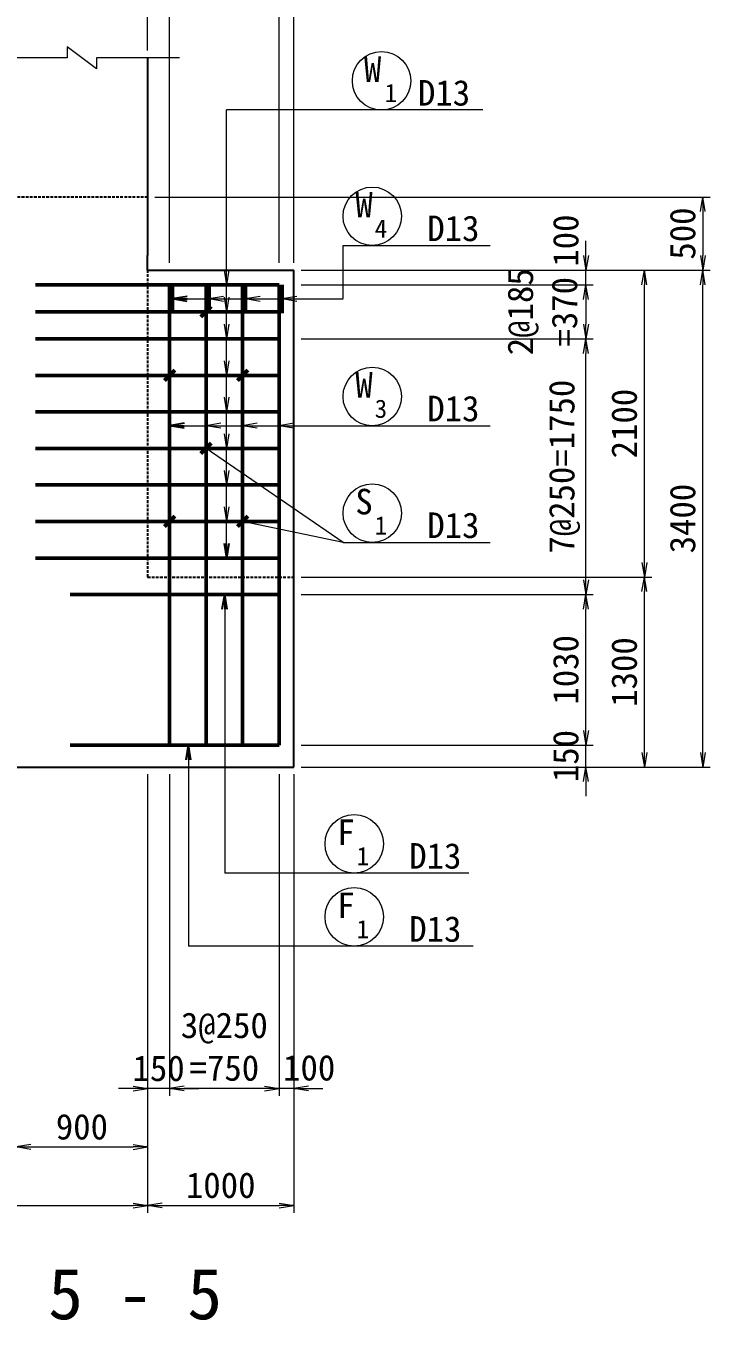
# Model space of a CAD drawing. Header units: millimetres. Extents: x 169470 to 758170, y -17820 to 11880.
# Drawn here: x 430369 to 435053, y -2371 to 6485 of the extents above; entities that cross this region are included whole.
import ezdxf
from ezdxf.enums import TextEntityAlignment as Align

# ---------------------------------------------------------------- set-up
doc = ezdxf.new("R2010")
doc.units = ezdxf.units.MM
doc.header["$LTSCALE"] = 50
doc.header["$PDSIZE"] = 300
doc.linetypes.add('DASHED2', pattern=[0.375, 0.25, -0.125])
doc.layers.get('Defpoints').update_dxf_attribs({"color": 151})
for name, color, linetype, lineweight in [('D-STR', 1, 'Continuous', 25), ('D-STR-DIM', 7, 'Continuous', 13), ('D-STR-HTXT', 7, 'Continuous', 13), ('D-STR-STR1', 2, 'Continuous', 50), ('D-STR-STR3', 4, 'Continuous', 50), ('D-STR-STR5', 6, 'Continuous', 50), ('D-STR-TXT', 7, 'Continuous', 13)]:
    doc.layers.add(name, color=color, linetype=linetype, lineweight=lineweight)
doc.styles.add('YOKO_GOTHIC', font='MS Gothic.ttf')
doc.dimstyles.new('S50', dxfattribs={"dimscale": 50, "dimtxt": 3.5, "dimasz": 2, "dimexe": 1, "dimexo": 1, "dimgap": 1, "dimtad": 1, "dimdec": 0, "dimzin": 1, "dimdsep": 46, "dimtxsty": 'YOKO_GOTHIC', "dimblk": 'OPEN', "dimcen": 0, "dimclrd": 256, "dimclre": 256, "dimclrt": 256, "dimaunit": 1, "dimadec": 3, "dimazin": 0, "dimtfac": 1, "dimtdec": 0, "dimtix": 1, "dimtmove": 2, "dimatfit": 3, "dimldrblk": 'OPEN', "dimfxl": 1, "dimlwd": -1, "dimlwe": -1, "dimarcsym": 2})

# ---------------------------------------------------------------- blocks, each defined once
blk = doc.blocks.new('_Open')
at = {"color": 0, "linetype": 'ByBlock', "lineweight": -2}
for p, q in [((-1, 0.167), (0, 0)), ((-1, -0.167), (0, 0)), ((0, 0), (-1, 0))]:
    blk.add_line(p, q, dxfattribs=at)
blk = doc.blocks.new('*D4331')
at = {"layer": 'D-STR-DIM', "transparency": 16777216}
for p, q in [((428402.9, 1363.5), (428402.9, -1636.5)), ((431202.9, 1363.5), (431202.9, -1636.5)), ((428502.9, -1586.5), (431102.9, -1586.5))]:
    blk.add_line(p, q, dxfattribs=at)
at = {"layer": 'Defpoints', "color": 0, "transparency": 16777216}
for p in [(428402.9, 1413.5), (431202.9, 1413.5), (431202.9, -1586.5)]:
    blk.add_point(p, dxfattribs=at)
at = {"layer": 'D-STR-DIM', "transparency": 16777216, "xscale": 100, "yscale": 100, "zscale": 100, "rotation": 180}
blk.add_blockref('_Open', (428402.9, -1586.5), dxfattribs=at)
at = {"layer": 'D-STR-DIM', "transparency": 16777216, "xscale": 100, "yscale": 100, "zscale": 100}
blk.add_blockref('_Open', (431202.9, -1586.5), dxfattribs=at)
at = {"layer": 'D-STR-DIM', "transparency": 16777216, "insert": (429802.9, -1449), "char_height": 175, "attachment_point": 5, "style": 'YOKO_GOTHIC'}
blk.add_mtext('2800', dxfattribs=at)
blk = doc.blocks.new('*D4332')
at = {"layer": 'D-STR-DIM', "transparency": 16777216}
for p, q in [((431202.9, 1363.5), (431202.9, -1636.5)), ((432202.9, 1363.5), (432202.9, -1636.5)), ((431302.9, -1586.5), (432102.9, -1586.5))]:
    blk.add_line(p, q, dxfattribs=at)
at = {"layer": 'Defpoints', "color": 0, "transparency": 16777216}
for p in [(431202.9, 1413.5), (432202.9, 1413.5), (432202.9, -1586.5)]:
    blk.add_point(p, dxfattribs=at)
at = {"layer": 'D-STR-DIM', "transparency": 16777216, "xscale": 100, "yscale": 100, "zscale": 100, "rotation": 180}
blk.add_blockref('_Open', (431202.9, -1586.5), dxfattribs=at)
at = {"layer": 'D-STR-DIM', "transparency": 16777216, "xscale": 100, "yscale": 100, "zscale": 100}
blk.add_blockref('_Open', (432202.9, -1586.5), dxfattribs=at)
at = {"layer": 'D-STR-DIM', "transparency": 16777216, "insert": (431702.9, -1449), "char_height": 175, "attachment_point": 5, "style": 'YOKO_GOTHIC'}
blk.add_mtext('1000', dxfattribs=at)
blk = doc.blocks.new('*D4335')
at = {"layer": 'D-STR-DIM', "transparency": 16777216}
for p, q in [((430302.9, 1363.5), (430302.9, -1236.5)), ((431202.9, 1363.5), (431202.9, -1236.5)), ((430402.9, -1186.5), (431102.9, -1186.5))]:
    blk.add_line(p, q, dxfattribs=at)
at = {"layer": 'Defpoints', "color": 0, "transparency": 16777216}
for p in [(430302.9, 1413.5), (431202.9, 1413.5), (431202.9, -1186.5)]:
    blk.add_point(p, dxfattribs=at)
at = {"layer": 'D-STR-DIM', "transparency": 16777216, "xscale": 100, "yscale": 100, "zscale": 100, "rotation": 180}
blk.add_blockref('_Open', (430302.9, -1186.5), dxfattribs=at)
at = {"layer": 'D-STR-DIM', "transparency": 16777216, "xscale": 100, "yscale": 100, "zscale": 100}
blk.add_blockref('_Open', (431202.9, -1186.5), dxfattribs=at)
at = {"layer": 'D-STR-DIM', "transparency": 16777216, "insert": (430752.9, -1049), "char_height": 175, "attachment_point": 5, "style": 'YOKO_GOTHIC'}
blk.add_mtext('900', dxfattribs=at)
blk = doc.blocks.new('*D4339')
at = {"layer": 'D-STR-DIM', "transparency": 16777216}
for p, q in [((432102.9, 1363.5), (432102.9, -836.5)), ((432202.9, 1363.5), (432202.9, -836.5)), ((432002.9, -786.5), (431902.9, -786.5)), ((432202.9, -786.5), (432102.9, -786.5)), ((432302.9, -786.5), (432402.9, -786.5))]:
    blk.add_line(p, q, dxfattribs=at)
at = {"layer": 'Defpoints', "color": 0, "transparency": 16777216}
for p in [(432102.9, 1413.5), (432202.9, 1413.5), (432102.9, -786.5)]:
    blk.add_point(p, dxfattribs=at)
at = {"layer": 'D-STR-DIM', "transparency": 16777216, "xscale": 100, "yscale": 100, "zscale": 100}
blk.add_blockref('_Open', (432102.9, -786.5), dxfattribs=at)
at = {"layer": 'D-STR-DIM', "transparency": 16777216, "xscale": 100, "yscale": 100, "zscale": 100, "rotation": 180}
blk.add_blockref('_Open', (432202.9, -786.5), dxfattribs=at)
at = {"layer": 'D-STR-DIM', "transparency": 16777216, "insert": (432308.6, -645.5), "char_height": 175, "attachment_point": 5, "style": 'YOKO_GOTHIC'}
blk.add_mtext('100', dxfattribs=at)
blk = doc.blocks.new('*D4340')
at = {"layer": 'D-STR-DIM', "transparency": 16777216}
for p, q in [((431202.9, 1363.5), (431202.9, -836.5)), ((431352.9, 1363.5), (431352.9, -836.5)), ((431102.9, -786.5), (431002.9, -786.5)), ((431352.9, -786.5), (431202.9, -786.5)), ((431452.9, -786.5), (431552.9, -786.5))]:
    blk.add_line(p, q, dxfattribs=at)
at = {"layer": 'Defpoints', "color": 0, "transparency": 16777216}
for p in [(431202.9, 1413.5), (431352.9, 1413.5), (431202.9, -786.5)]:
    blk.add_point(p, dxfattribs=at)
at = {"layer": 'D-STR-DIM', "transparency": 16777216, "xscale": 100, "yscale": 100, "zscale": 100}
blk.add_blockref('_Open', (431202.9, -786.5), dxfattribs=at)
at = {"layer": 'D-STR-DIM', "transparency": 16777216, "xscale": 100, "yscale": 100, "zscale": 100, "rotation": 180}
blk.add_blockref('_Open', (431352.9, -786.5), dxfattribs=at)
at = {"layer": 'D-STR-DIM', "transparency": 16777216, "insert": (431277.9, -649), "char_height": 175, "attachment_point": 5, "style": 'YOKO_GOTHIC'}
blk.add_mtext('150', dxfattribs=at)
blk = doc.blocks.new('*D4341')
at = {"layer": 'D-STR-DIM', "transparency": 16777216}
for p, q in [((431352.9, 1363.5), (431352.9, -836.5)), ((432102.9, 1363.5), (432102.9, -836.5)), ((432002.9, -786.5), (431452.9, -786.5))]:
    blk.add_line(p, q, dxfattribs=at)
at = {"layer": 'Defpoints', "color": 0, "transparency": 16777216}
for p in [(431352.9, 1413.5), (432102.9, 1413.5), (431352.9, -786.5)]:
    blk.add_point(p, dxfattribs=at)
at = {"layer": 'D-STR-DIM', "transparency": 16777216, "xscale": 100, "yscale": 100, "zscale": 100, "rotation": 180}
blk.add_blockref('_Open', (431352.9, -786.5), dxfattribs=at)
at = {"layer": 'D-STR-DIM', "transparency": 16777216, "xscale": 100, "yscale": 100, "zscale": 100}
blk.add_blockref('_Open', (432102.9, -786.5), dxfattribs=at)
at = {"layer": 'D-STR-DIM', "transparency": 16777216, "insert": (431727.9, -501), "char_height": 175, "attachment_point": 5, "style": 'YOKO_GOTHIC'}
blk.add_mtext('3@250\\P=750', dxfattribs=at)
blk = doc.blocks.new('*D4343')
at = {"layer": 'D-STR-DIM', "transparency": 16777216}
for p, q in [((432252.9, 4813.5), (435052.9, 4813.5)), ((435002.9, 1513.5), (435002.9, 4713.5)), ((432252.9, 1413.5), (435052.9, 1413.5))]:
    blk.add_line(p, q, dxfattribs=at)
at = {"layer": 'Defpoints', "color": 0, "transparency": 16777216}
for p in [(432202.9, 4813.5), (435002.9, 4813.5), (432202.9, 1413.5)]:
    blk.add_point(p, dxfattribs=at)
at = {"layer": 'D-STR-DIM', "transparency": 16777216, "xscale": 100, "yscale": 100, "zscale": 100}
for p, rotation in [((435002.9, 4813.5), 90), ((435002.9, 1413.5), 270)]:
    blk.add_blockref('_Open', p, dxfattribs=dict(at, rotation=rotation))
at = {"layer": 'D-STR-DIM', "transparency": 16777216, "insert": (434865.4, 3113.5), "char_height": 175, "attachment_point": 5, "rotation": 90, "style": 'YOKO_GOTHIC'}
blk.add_mtext('3400', dxfattribs=at)
blk = doc.blocks.new('*D4344')
at = {"layer": 'D-STR-DIM', "transparency": 16777216}
for p, q in [((432252.9, 2713.5), (434652.9, 2713.5)), ((434602.9, 1513.5), (434602.9, 2613.5)), ((432252.9, 1413.5), (434652.9, 1413.5))]:
    blk.add_line(p, q, dxfattribs=at)
at = {"layer": 'Defpoints', "color": 0, "transparency": 16777216}
for p in [(432202.9, 2713.5), (434602.9, 2713.5), (432202.9, 1413.5)]:
    blk.add_point(p, dxfattribs=at)
at = {"layer": 'D-STR-DIM', "transparency": 16777216, "xscale": 100, "yscale": 100, "zscale": 100}
for p, rotation in [((434602.9, 2713.5), 90), ((434602.9, 1413.5), 270)]:
    blk.add_blockref('_Open', p, dxfattribs=dict(at, rotation=rotation))
at = {"layer": 'D-STR-DIM', "transparency": 16777216, "insert": (434465.4, 2063.5), "char_height": 175, "attachment_point": 5, "rotation": 90, "style": 'YOKO_GOTHIC'}
blk.add_mtext('1300', dxfattribs=at)
blk = doc.blocks.new('*D4345')
at = {"layer": 'D-STR-DIM', "transparency": 16777216}
for p, q in [((432252.9, 4813.5), (434652.9, 4813.5)), ((434602.9, 2813.5), (434602.9, 4713.5)), ((432252.9, 2713.5), (434652.9, 2713.5))]:
    blk.add_line(p, q, dxfattribs=at)
at = {"layer": 'Defpoints', "color": 0, "transparency": 16777216}
for p in [(432202.9, 4813.5), (434602.9, 4813.5), (432202.9, 2713.5)]:
    blk.add_point(p, dxfattribs=at)
at = {"layer": 'D-STR-DIM', "transparency": 16777216, "xscale": 100, "yscale": 100, "zscale": 100}
for p, rotation in [((434602.9, 4813.5), 90), ((434602.9, 2713.5), 270)]:
    blk.add_blockref('_Open', p, dxfattribs=dict(at, rotation=rotation))
at = {"layer": 'D-STR-DIM', "transparency": 16777216, "insert": (434465.4, 3763.5), "char_height": 175, "attachment_point": 5, "rotation": 90, "style": 'YOKO_GOTHIC'}
blk.add_mtext('2100', dxfattribs=at)
blk = doc.blocks.new('*D4346')
at = {"layer": 'D-STR-DIM', "transparency": 16777216}
for p, q in [((434202.9, 1663.5), (434202.9, 1763.5)), ((432252.9, 1563.5), (434252.9, 1563.5)), ((434202.9, 1413.5), (434202.9, 1563.5)), ((432252.9, 1413.5), (434252.9, 1413.5)), ((434202.9, 1313.5), (434202.9, 1213.5))]:
    blk.add_line(p, q, dxfattribs=at)
at = {"layer": 'Defpoints', "color": 0, "transparency": 16777216}
for p in [(432202.9, 1563.5), (434202.9, 1563.5), (432202.9, 1413.5)]:
    blk.add_point(p, dxfattribs=at)
at = {"layer": 'D-STR-DIM', "transparency": 16777216, "xscale": 100, "yscale": 100, "zscale": 100}
for p, rotation in [((434202.9, 1563.5), 270), ((434202.9, 1413.5), 90)]:
    blk.add_blockref('_Open', p, dxfattribs=dict(at, rotation=rotation))
at = {"layer": 'D-STR-DIM', "transparency": 16777216, "insert": (434065.4, 1488.5), "char_height": 175, "attachment_point": 5, "rotation": 90, "style": 'YOKO_GOTHIC'}
blk.add_mtext('150', dxfattribs=at)
blk = doc.blocks.new('*D4347')
at = {"layer": 'D-STR-DIM', "transparency": 16777216}
for p, q in [((432252.9, 2593.5), (434252.9, 2593.5)), ((434202.9, 1663.5), (434202.9, 2493.5)), ((432252.9, 1563.5), (434252.9, 1563.5))]:
    blk.add_line(p, q, dxfattribs=at)
at = {"layer": 'Defpoints', "color": 0, "transparency": 16777216}
for p in [(432202.9, 2593.5), (434202.9, 2593.5), (432202.9, 1563.5)]:
    blk.add_point(p, dxfattribs=at)
at = {"layer": 'D-STR-DIM', "transparency": 16777216, "xscale": 100, "yscale": 100, "zscale": 100}
for p, rotation in [((434202.9, 2593.5), 90), ((434202.9, 1563.5), 270)]:
    blk.add_blockref('_Open', p, dxfattribs=dict(at, rotation=rotation))
at = {"layer": 'D-STR-DIM', "transparency": 16777216, "insert": (434065.4, 2078.5), "char_height": 175, "attachment_point": 5, "rotation": 90, "style": 'YOKO_GOTHIC'}
blk.add_mtext('1030', dxfattribs=at)
blk = doc.blocks.new('*D4348')
at = {"layer": 'D-STR-DIM', "transparency": 16777216}
for p, q in [((432252.9, 4343.5), (434252.9, 4343.5)), ((434202.9, 2693.5), (434202.9, 4243.5)), ((432252.9, 2593.5), (434252.9, 2593.5))]:
    blk.add_line(p, q, dxfattribs=at)
at = {"layer": 'Defpoints', "color": 0, "transparency": 16777216}
for p in [(432202.9, 4343.5), (434202.9, 4343.5), (432202.9, 2593.5)]:
    blk.add_point(p, dxfattribs=at)
at = {"layer": 'D-STR-DIM', "transparency": 16777216, "xscale": 100, "yscale": 100, "zscale": 100}
for p, rotation in [((434202.9, 4343.5), 90), ((434202.9, 2593.5), 270)]:
    blk.add_blockref('_Open', p, dxfattribs=dict(at, rotation=rotation))
at = {"layer": 'D-STR-DIM', "transparency": 16777216, "insert": (434056, 3468.5), "char_height": 175, "attachment_point": 5, "rotation": 90, "style": 'YOKO_GOTHIC'}
blk.add_mtext('7@250=1750', dxfattribs=at)
blk = doc.blocks.new('*D4349')
at = {"layer": 'D-STR-DIM', "transparency": 16777216}
for p, q in [((434202.9, 4913.5), (434202.9, 5013.5)), ((432252.9, 4813.5), (434252.9, 4813.5)), ((434202.9, 4713.5), (434202.9, 4813.5)), ((432252.9, 4713.5), (434252.9, 4713.5)), ((434202.9, 4613.5), (434202.9, 4513.5))]:
    blk.add_line(p, q, dxfattribs=at)
at = {"layer": 'Defpoints', "color": 0, "transparency": 16777216}
for p in [(432202.9, 4813.5), (434202.9, 4813.5), (432202.9, 4713.5)]:
    blk.add_point(p, dxfattribs=at)
at = {"layer": 'D-STR-DIM', "transparency": 16777216, "xscale": 100, "yscale": 100, "zscale": 100}
for p, rotation in [((434202.9, 4813.5), 270), ((434202.9, 4713.5), 90)]:
    blk.add_blockref('_Open', p, dxfattribs=dict(at, rotation=rotation))
at = {"layer": 'D-STR-DIM', "transparency": 16777216, "insert": (434065.4, 5015.3), "char_height": 175, "attachment_point": 5, "rotation": 90, "style": 'YOKO_GOTHIC'}
blk.add_mtext('100', dxfattribs=at)
blk = doc.blocks.new('*D4350')
at = {"layer": 'D-STR-DIM', "transparency": 16777216}
for p, q in [((432252.9, 4713.5), (434252.9, 4713.5)), ((434202.9, 4613.5), (434202.9, 4443.5)), ((432252.9, 4343.5), (434252.9, 4343.5))]:
    blk.add_line(p, q, dxfattribs=at)
at = {"layer": 'Defpoints', "color": 0, "transparency": 16777216}
for p in [(432202.9, 4713.5), (432202.9, 4343.5), (434202.9, 4343.5)]:
    blk.add_point(p, dxfattribs=at)
at = {"layer": 'D-STR-DIM', "transparency": 16777216, "xscale": 100, "yscale": 100, "zscale": 100}
for p, rotation in [((434202.9, 4713.5), 90), ((434202.9, 4343.5), 270)]:
    blk.add_blockref('_Open', p, dxfattribs=dict(at, rotation=rotation))
at = {"layer": 'D-STR-DIM', "transparency": 16777216, "char_height": 175, "attachment_point": 5, "rotation": 90, "style": 'YOKO_GOTHIC'}
for s, insert in [('2@185', (433772.6, 4528.5)), ('=370', (434056.9, 4528.5))]:
    blk.add_mtext(s, dxfattribs=dict(at, insert=insert))
blk = doc.blocks.new('*D4351')
at = {"layer": 'D-STR-DIM', "transparency": 16777216}
for p, q in [((431252.9, 5313.5), (435052.9, 5313.5)), ((435002.9, 5213.5), (435002.9, 4913.5)), ((432252.9, 4813.5), (435052.9, 4813.5))]:
    blk.add_line(p, q, dxfattribs=at)
at = {"layer": 'Defpoints', "color": 0, "transparency": 16777216}
for p in [(431202.9, 5313.5), (432202.9, 4813.5), (435002.9, 4813.5)]:
    blk.add_point(p, dxfattribs=at)
at = {"layer": 'D-STR-DIM', "transparency": 16777216, "xscale": 100, "yscale": 100, "zscale": 100}
for p, rotation in [((435002.9, 5313.5), 90), ((435002.9, 4813.5), 270)]:
    blk.add_blockref('_Open', p, dxfattribs=dict(at, rotation=rotation))
at = {"layer": 'D-STR-DIM', "transparency": 16777216, "insert": (434865.4, 5063.5), "char_height": 175, "attachment_point": 5, "rotation": 90, "style": 'YOKO_GOTHIC'}
blk.add_mtext('500', dxfattribs=at)
blk = doc.blocks.new('*D4353')
at = {"layer": 'D-STR-DIM', "transparency": 16777216}
for p, q in [((428402.9, 6315.1), (428402.9, 7872.2)), ((428502.9, 7822.2), (431102.9, 7822.2)), ((431202.9, 6315.1), (431202.9, 7872.2))]:
    blk.add_line(p, q, dxfattribs=at)
at = {"layer": 'Defpoints', "color": 0, "transparency": 16777216}
for p in [(431202.9, 7822.2), (428402.9, 6265.1), (431202.9, 6265.1)]:
    blk.add_point(p, dxfattribs=at)
at = {"layer": 'D-STR-DIM', "transparency": 16777216, "xscale": 100, "yscale": 100, "zscale": 100, "rotation": 180}
blk.add_blockref('_Open', (428402.9, 7822.2), dxfattribs=at)
at = {"layer": 'D-STR-DIM', "transparency": 16777216, "xscale": 100, "yscale": 100, "zscale": 100}
blk.add_blockref('_Open', (431202.9, 7822.2), dxfattribs=at)
at = {"layer": 'D-STR-DIM', "transparency": 16777216, "insert": (429802.9, 7959.7), "char_height": 175, "attachment_point": 5, "style": 'YOKO_GOTHIC'}
blk.add_mtext('2800', dxfattribs=at)
blk = doc.blocks.new('*D4354')
at = {"layer": 'D-STR-DIM', "transparency": 16777216}
for p, q in [((431202.9, 6315.1), (431202.9, 7872.2)), ((431302.9, 7822.2), (432102.9, 7822.2)), ((432202.9, 4863.5), (432202.9, 7872.2))]:
    blk.add_line(p, q, dxfattribs=at)
at = {"layer": 'Defpoints', "color": 0, "transparency": 16777216}
for p in [(432202.9, 7822.2), (431202.9, 6265.1), (432202.9, 4813.5)]:
    blk.add_point(p, dxfattribs=at)
at = {"layer": 'D-STR-DIM', "transparency": 16777216, "xscale": 100, "yscale": 100, "zscale": 100, "rotation": 180}
blk.add_blockref('_Open', (431202.9, 7822.2), dxfattribs=at)
at = {"layer": 'D-STR-DIM', "transparency": 16777216, "xscale": 100, "yscale": 100, "zscale": 100}
blk.add_blockref('_Open', (432202.9, 7822.2), dxfattribs=at)
at = {"layer": 'D-STR-DIM', "transparency": 16777216, "insert": (431702.9, 7959.7), "char_height": 175, "attachment_point": 5, "style": 'YOKO_GOTHIC'}
blk.add_mtext('1000', dxfattribs=at)
blk = doc.blocks.new('*D4358')
at = {"layer": 'D-STR-DIM', "transparency": 16777216}
for p, q in [((430302.9, 6315.1), (430302.9, 7472.2)), ((431202.9, 6315.1), (431202.9, 7472.2)), ((430402.9, 7422.2), (431102.9, 7422.2))]:
    blk.add_line(p, q, dxfattribs=at)
at = {"layer": 'Defpoints', "color": 0, "transparency": 16777216}
for p in [(431202.9, 7422.2), (430302.9, 6265.1), (431202.9, 6265.1)]:
    blk.add_point(p, dxfattribs=at)
at = {"layer": 'D-STR-DIM', "transparency": 16777216, "xscale": 100, "yscale": 100, "zscale": 100, "rotation": 180}
blk.add_blockref('_Open', (430302.9, 7422.2), dxfattribs=at)
at = {"layer": 'D-STR-DIM', "transparency": 16777216, "xscale": 100, "yscale": 100, "zscale": 100}
blk.add_blockref('_Open', (431202.9, 7422.2), dxfattribs=at)
at = {"layer": 'D-STR-DIM', "transparency": 16777216, "insert": (430752.9, 7559.7), "char_height": 175, "attachment_point": 5, "style": 'YOKO_GOTHIC'}
blk.add_mtext('900', dxfattribs=at)
blk = doc.blocks.new('*D4362')
at = {"layer": 'D-STR-DIM', "transparency": 16777216}
for p, q in [((432002.9, 7022.2), (431902.9, 7022.2)), ((432102.9, 4863.5), (432102.9, 7072.2)), ((432202.9, 7022.2), (432102.9, 7022.2)), ((432202.9, 4863.5), (432202.9, 7072.2)), ((432302.9, 7022.2), (432402.9, 7022.2))]:
    blk.add_line(p, q, dxfattribs=at)
at = {"layer": 'Defpoints', "color": 0, "transparency": 16777216}
for p in [(432102.9, 7022.2), (432102.9, 4813.5), (432202.9, 4813.5)]:
    blk.add_point(p, dxfattribs=at)
at = {"layer": 'D-STR-DIM', "transparency": 16777216, "xscale": 100, "yscale": 100, "zscale": 100}
blk.add_blockref('_Open', (432102.9, 7022.2), dxfattribs=at)
at = {"layer": 'D-STR-DIM', "transparency": 16777216, "xscale": 100, "yscale": 100, "zscale": 100, "rotation": 180}
blk.add_blockref('_Open', (432202.9, 7022.2), dxfattribs=at)
at = {"layer": 'D-STR-DIM', "transparency": 16777216, "insert": (432377.7, 7172.1), "char_height": 175, "attachment_point": 5, "style": 'YOKO_GOTHIC'}
blk.add_mtext('100', dxfattribs=at)
blk = doc.blocks.new('*D4363')
at = {"layer": 'D-STR-DIM', "transparency": 16777216}
for p, q in [((431352.9, 4863.5), (431352.9, 7072.2)), ((432002.9, 7022.2), (431452.9, 7022.2)), ((432102.9, 4863.5), (432102.9, 7072.2))]:
    blk.add_line(p, q, dxfattribs=at)
at = {"layer": 'Defpoints', "color": 0, "transparency": 16777216}
for p in [(431352.9, 7022.2), (431352.9, 4813.5), (432102.9, 4813.5)]:
    blk.add_point(p, dxfattribs=at)
at = {"layer": 'D-STR-DIM', "transparency": 16777216, "xscale": 100, "yscale": 100, "zscale": 100, "rotation": 180}
blk.add_blockref('_Open', (431352.9, 7022.2), dxfattribs=at)
at = {"layer": 'D-STR-DIM', "transparency": 16777216, "xscale": 100, "yscale": 100, "zscale": 100}
blk.add_blockref('_Open', (432102.9, 7022.2), dxfattribs=at)
at = {"layer": 'D-STR-DIM', "transparency": 16777216, "char_height": 175, "attachment_point": 5, "style": 'YOKO_GOTHIC'}
for s, insert in [('3@250', (431727.9, 7169)), ('=750', (431727.9, 6884.7))]:
    blk.add_mtext(s, dxfattribs=dict(at, insert=insert))
blk = doc.blocks.new('*D4364')
at = {"layer": 'D-STR-DIM', "transparency": 16777216}
for p, q in [((431102.9, 7022.2), (431002.9, 7022.2)), ((431202.9, 6315.1), (431202.9, 7072.2)), ((431352.9, 7022.2), (431202.9, 7022.2)), ((431352.9, 4863.5), (431352.9, 7072.2)), ((431452.9, 7022.2), (431552.9, 7022.2))]:
    blk.add_line(p, q, dxfattribs=at)
at = {"layer": 'Defpoints', "color": 0, "transparency": 16777216}
for p in [(431202.9, 7022.2), (431202.9, 6265.1), (431352.9, 4813.5)]:
    blk.add_point(p, dxfattribs=at)
at = {"layer": 'D-STR-DIM', "transparency": 16777216, "xscale": 100, "yscale": 100, "zscale": 100}
blk.add_blockref('_Open', (431202.9, 7022.2), dxfattribs=at)
at = {"layer": 'D-STR-DIM', "transparency": 16777216, "xscale": 100, "yscale": 100, "zscale": 100, "rotation": 180}
blk.add_blockref('_Open', (431352.9, 7022.2), dxfattribs=at)
at = {"layer": 'D-STR-DIM', "transparency": 16777216, "insert": (431161.6, 7166.1), "char_height": 175, "attachment_point": 5, "style": 'YOKO_GOTHIC'}
blk.add_mtext('150', dxfattribs=at)

msp = doc.modelspace()

# ---------------------------------------------------------------- linework, layer by layer
at = {"layer": 'D-STR', "ltscale": 1500}
for p, q in [((431202.86, 6265.13), (431202.86, 5813.46)), ((431202.86, 5813.46), (431202.86, 4913.46))]:
    msp.add_line(p, q, dxfattribs=at)
at = {"layer": 'D-STR', "linetype": 'DASHED2', "ltscale": 1.5}
for p, q in [((431202.86, 5313.46), (428402.86, 5313.46)), ((431202.86, 4813.46), (431202.86, 2713.46)), ((431202.86, 2713.46), (432202.86, 2713.46))]:
    msp.add_line(p, q, dxfattribs=at)
at = {"layer": 'D-STR'}
for p, q in [((431202.86, 4813.46), (431202.86, 4913.46)), ((431202.86, 4813.46), (432202.86, 4813.46)), ((432202.86, 1413.46), (432202.86, 4813.46)), ((427402.86, 1413.46), (432202.86, 1413.46))]:
    msp.add_line(p, q, dxfattribs=at)
at = {"layer": 'D-STR-HTXT'}
for p, q in [((433497.74, 5909.03), (431742.97, 5909.03)), ((432540.38, 4981.88), (433546.95, 4981.88)), ((432540.38, 4618.53), (432540.38, 4981.88)), ((432540.38, 3748.75), (433546.95, 3748.75)), ((432540.38, 2950.26), (431602.86, 3593.46)), ((432540.38, 2950.26), (431852.86, 3093.46)), ((432540.38, 2950.26), (433546.95, 2950.26)), ((433402.21, 687.91), (431730.04, 687.91)), ((433431.13, 187.91), (431482.61, 187.91))]:
    msp.add_line(p, q, dxfattribs=at)
msp.add_lwpolyline([(431420.61, 6265.13), (430852.86, 6265.13), (430852.86, 6190.13), (430652.86, 6340.13), (430652.86, 6265.13), (430022.65, 6265.13)], dxfattribs=at)
for centre in [(432803.93, 6109.03), (432740.38, 5181.88), (432740.38, 3948.75), (432740.38, 3150.26), (432616.79, 887.91), (432616.79, 387.91)]:
    msp.add_circle(centre, 200, dxfattribs=at)
at = {"layer": 'D-STR-STR1'}
for p, q in [((430435.86, 4713.46), (432102.86, 4713.46)), ((431352.86, 1563.46), (431352.86, 4713.46)), ((431602.86, 1563.46), (431602.86, 4713.46)), ((431852.86, 1563.46), (431852.86, 4713.46)), ((432102.86, 1563.46), (432102.86, 4713.46)), ((430435.86, 4528.46), (432102.86, 4528.46)), ((430435.86, 4343.46), (432102.86, 4343.46)), ((430435.86, 4093.46), (432102.86, 4093.46)), ((430435.86, 3843.46), (432102.86, 3843.46)), ((430435.86, 3593.46), (432102.86, 3593.46)), ((430435.86, 3343.46), (432102.86, 3343.46)), ((430435.86, 3093.46), (432102.86, 3093.46)), ((430435.86, 2843.46), (432102.86, 2843.46)), ((430672.86, 2593.46), (432102.86, 2593.46)), ((432102.86, 1563.46), (430672.86, 1563.46))]:
    msp.add_line(p, q, dxfattribs=at)
at = {"layer": 'D-STR-STR3'}
for p, q in [((431567.5, 4493.1), (431638.21, 4563.82)), ((431317.5, 4058.1), (431388.21, 4128.82)), ((431817.5, 4058.1), (431888.21, 4128.82)), ((431567.5, 3558.1), (431638.21, 3628.82)), ((431317.5, 3058.1), (431388.21, 3128.82)), ((431817.5, 3058.1), (431888.21, 3128.82))]:
    msp.add_line(p, q, dxfattribs=at)
at = {"layer": 'D-STR-STR5'}
for p, q in [((431372.86, 4713.46), (431372.86, 4518.46)), ((431622.86, 4713.46), (431622.86, 4518.46)), ((431872.86, 4713.46), (431872.86, 4518.46)), ((432122.86, 4713.46), (432122.86, 4518.46))]:
    msp.add_line(p, q, dxfattribs=at)

# ---------------------------------------------------------------- block references
at = {"layer": 'D-STR-HTXT', "xscale": -100, "yscale": 100, "zscale": 100, "rotation": 90}
for p in [(431742.97, 4713.46), (431742.97, 4528.46), (431742.97, 4343.46), (431742.97, 4093.46), (431742.97, 3843.46), (431742.97, 3593.46), (431742.97, 3343.46), (431742.97, 3093.46)]:
    msp.add_blockref('_Open', p, dxfattribs=at)
at = {"layer": 'D-STR-HTXT', "xscale": -100, "yscale": 100, "zscale": 100}
for p in [(431622.86, 4615.96), (431872.86, 4615.96), (432122.86, 4615.96), (431602.86, 3748.75), (431852.86, 3748.75), (432102.86, 3748.75)]:
    msp.add_blockref('_Open', p, dxfattribs=at)

# ---------------------------------------------------------------- texts
at = {"layer": 'D-STR-TXT', "style": 'YOKO_GOTHIC'}
for s, height, p in [('W', 175, (432742.89, 6100.72)), ('1', 125, (432867.33, 5962.91)), ('W', 175, (432684.11, 5173.56)), ('4', 125, (432799.77, 5035.76)), ('W', 175, (432684.11, 3940.43)), ('3', 125, (432799.77, 3802.63)), ('S', 175, (432684.11, 3141.94)), ('1', 125, (432799.77, 3004.14)), ('F', 175, (432560.51, 879.59)), ('1', 125, (432676.17, 741.79)), ('F', 175, (432560.51, 379.59)), ('1', 125, (432676.17, 241.79)), ('5 - 5', 350, (431117.56, -2365.41))]:
    msp.add_text(s, height=height, dxfattribs=at).set_placement(p, align=Align.CENTER)
for p in [(433053.23, 5939.03), (433116.91, 5011.88), (433116.91, 3778.75), (433116.91, 2980.26), (432993.31, 717.91), (432993.31, 217.91)]:
    msp.add_text('D13', height=175, dxfattribs=at).set_placement(p)

# ---------------------------------------------------------------- dimensions: what is measured, and where the dimension line sits
at = {"layer": 'D-STR-DIM'}
for base, p1, p2, picture, middle in [((431202.86, 7822.18), (428402.86, 6265.13), (431202.86, 6265.13), '*D4353', (429802.86, 7959.68)), ((432202.86, 7822.18), (431202.86, 6265.13), (432202.86, 4813.46), '*D4354', (431702.86, 7959.68)), ((431202.86, 7422.18), (430302.86, 6265.13), (431202.86, 6265.13), '*D4358', (430752.86, 7559.68)), ((431202.86, -1586.54), (428402.86, 1413.46), (431202.86, 1413.46), '*D4331', (429802.86, -1449.04)), ((431202.86, -1186.54), (430302.86, 1413.46), (431202.86, 1413.46), '*D4335', (430752.86, -1049.04)), ((432202.86, -1586.54), (431202.86, 1413.46), (432202.86, 1413.46), '*D4332', (431702.86, -1449.04))]:
    dim = msp.add_linear_dim(base=base, p1=p1, p2=p2, dimstyle='S50', dxfattribs=at)
    dim.commit()
    dim.dimension.update_dxf_attribs({"geometry": picture, "text_midpoint": middle})
for base, p1, p2, angle, picture, middle in [((431202.86, 7022.18), (431352.86, 4813.46), (431202.86, 6265.13), 180, '*D4364', (431161.57, 7166.13)), ((432102.86, 7022.18), (432202.86, 4813.46), (432102.86, 4813.46), 180, '*D4362', (432377.68, 7172.13)), ((434202.86, 4813.46), (432202.86, 4713.46), (432202.86, 4813.46), 90, '*D4349', (434065.36, 5015.34)), ((432102.86, -786.54), (432202.86, 1413.46), (432102.86, 1413.46), 180, '*D4339', (432308.57, -645.54))]:
    dim = msp.add_linear_dim(base=base, p1=p1, p2=p2, angle=angle, dimstyle='S50', dxfattribs=at)
    dim.commit()
    dim.dimension.update_dxf_attribs({"geometry": picture, "text_midpoint": middle, "dimtype": 160})
for base, p1, p2, angle, text, picture, middle in [((431352.86, 7022.18), (432102.86, 4813.46), (431352.86, 4813.46), 180, '3@250\\X=<>', '*D4363', (431727.86, 7022.18)), ((434202.86, 4343.46), (432202.86, 2593.46), (432202.86, 4343.46), 90, '7@250=<>', '*D4348', (434056.03, 3468.46)), ((431352.86, -786.54), (432102.86, 1413.46), (431352.86, 1413.46), 180, '3@250\\P=<>', '*D4341', (431727.86, -500.99))]:
    dim = msp.add_linear_dim(base=base, p1=p1, p2=p2, angle=angle, text=text, dimstyle='S50', dxfattribs=at)
    dim.commit()
    dim.dimension.update_dxf_attribs({"geometry": picture, "text_midpoint": middle})
for base, p1, p2, angle, picture, middle in [((435002.86, 4813.46), (431202.86, 5313.46), (432202.86, 4813.46), 90, '*D4351', (434865.36, 5063.46)), ((435002.86, 4813.46), (432202.86, 1413.46), (432202.86, 4813.46), 90, '*D4343', (434865.36, 3113.46)), ((434602.86, 4813.46), (432202.86, 2713.46), (432202.86, 4813.46), 90, '*D4345', (434465.36, 3763.46)), ((434602.86, 2713.46), (432202.86, 1413.46), (432202.86, 2713.46), 90, '*D4344', (434465.36, 2063.46)), ((434202.86, 2593.46), (432202.86, 1563.46), (432202.86, 2593.46), 90, '*D4347', (434065.36, 2078.46)), ((434202.86, 1563.46), (432202.86, 1413.46), (432202.86, 1563.46), 90, '*D4346', (434065.36, 1488.46)), ((431202.86, -786.54), (431352.86, 1413.46), (431202.86, 1413.46), 180, '*D4340', (431277.86, -649.04))]:
    dim = msp.add_linear_dim(base=base, p1=p1, p2=p2, angle=angle, dimstyle='S50', dxfattribs=at)
    dim.commit()
    dim.dimension.update_dxf_attribs({"geometry": picture, "text_midpoint": middle})
dim = msp.add_linear_dim(base=(434202.86, 4343.46), p1=(432202.86, 4713.46), p2=(432202.86, 4343.46), angle=90, text='2@185\\X=<>', dimstyle='S50', dxfattribs=at)
dim.commit()
dim.dimension.update_dxf_attribs({"geometry": '*D4350', "text_midpoint": (433919.44, 4528.46), "dimtype": 160})

# ---------------------------------------------------------------- leaders
at = {"layer": 'D-STR-HTXT'}
for points in [[(431742.97, 2843.46), (431742.97, 5909.03)], [(431372.86, 4615.96), (432540.38, 4615.96)], [(431352.86, 3748.75), (432540.38, 3748.75)], [(431730.04, 2593.46), (431730.04, 687.91)], [(431482.61, 1563.46), (431482.61, 187.91)]]:
    msp.add_leader(points, dimstyle='S50', dxfattribs=at)

doc.saveas('drawing.dxf')
